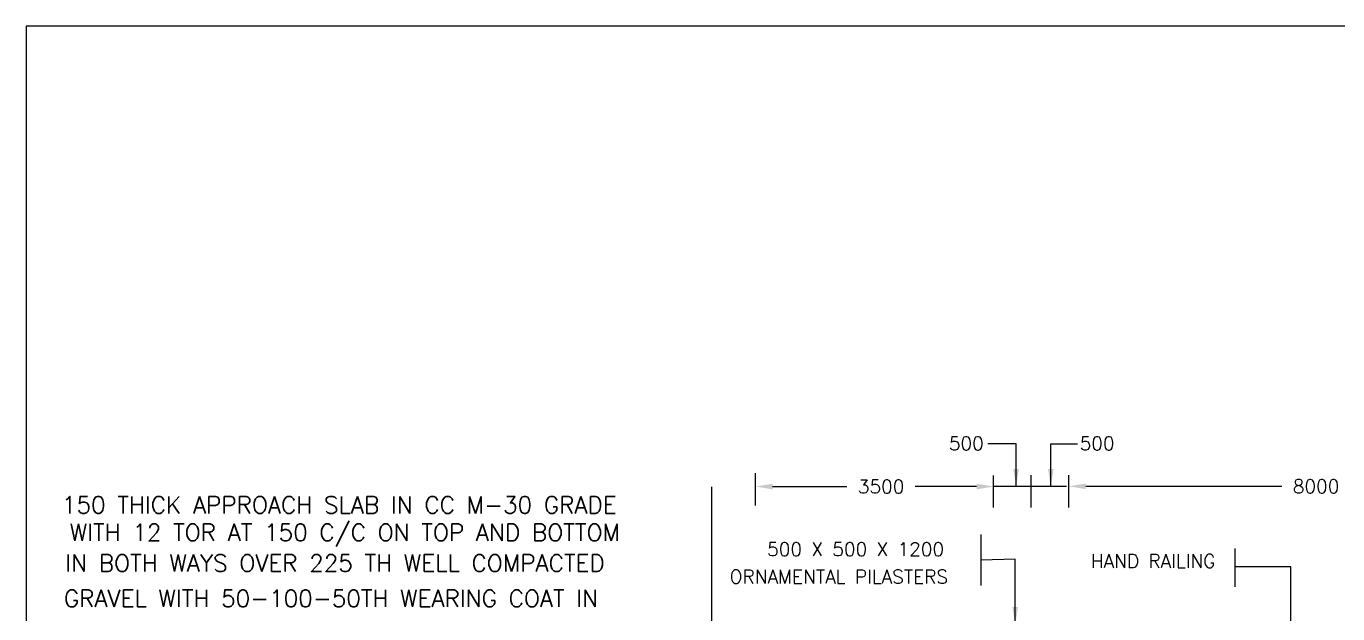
# Model space of a CAD drawing. Header units: millimetres. Extents: x 173 to 1182, y 876 to 1915.
# Drawn here: x 173.3 to 366.3, y 1384.8 to 1471.3 of the extents above; entities that cross this region are included whole.
import ezdxf

# ---------------------------------------------------------------- set-up
doc = ezdxf.new("R2010")
doc.units = ezdxf.units.MM
doc.styles.add('ROMANS', font='romans')
doc.dimstyles.get("Standard").update_dxf_attribs({"dimtxt": 2, "dimasz": 2.5, "dimexe": 0.18, "dimexo": 0.18, "dimgap": 1.5, "dimtad": 0, "dimtih": 1, "dimtoh": 1, "dimdec": 0, "dimlfac": 100, "dimzin": 0, "dimdsep": 46, "dimtxsty": 'ROMANS', "dimcen": 0.09, "dimadec": 0, "dimazin": 0, "dimtfac": 1, "dimtdec": 0, "dimtofl": 0, "dimtmove": 1, "dimatfit": 1, "dimfxl": 1, "dimtolj": 1, "dimtzin": 0, "dimarcsym": 0})

# ---------------------------------------------------------------- blocks, each defined once
blk = doc.blocks.new('*D84')
at = {"color": 0, "lineweight": -2, "transparency": 16777216}
for p, q in [((326.71, 1403.71), (326.71, 1403.74)), ((329.21, 1403.56), (358.1, 1403.56)), ((403.92, 1403.56), (368.15, 1403.56)), ((406.42, 1403.71), (406.42, 1403.74))]:
    blk.add_line(p, q, dxfattribs=at)
at = {"color": 0, "transparency": 16777216}
for points in [[(329.21, 1403.98), (329.21, 1403.15), (326.71, 1403.56)], [(403.92, 1403.98), (403.92, 1403.15), (406.42, 1403.56)]]:
    blk.add_solid(points, dxfattribs=at)
at = {"layer": 'Defpoints', "color": 0, "transparency": 16777216}
for p in [(326.71, 1403.56), (326.71, 1403.53), (406.42, 1403.53)]:
    blk.add_point(p, dxfattribs=at)
at = {"color": 0, "transparency": 16777216, "insert": (363.12, 1403.56), "char_height": 2, "attachment_point": 5, "style": 'ROMANS'}
blk.add_mtext('\\A1;8000', dxfattribs=at)
blk = doc.blocks.new('*D85')
at = {"color": 0, "lineweight": -2, "transparency": 16777216}
for p, q in [((280.61, 1403.29), (280.61, 1403.71)), ((283.11, 1403.53), (294.06, 1403.53)), ((313.14, 1403.53), (304.11, 1403.53)), ((315.64, 1402.98), (315.64, 1403.71))]:
    blk.add_line(p, q, dxfattribs=at)
at = {"color": 0, "transparency": 16777216}
for points in [[(283.11, 1403.95), (283.11, 1403.11), (280.61, 1403.53)], [(313.14, 1403.95), (313.14, 1403.11), (315.64, 1403.53)]]:
    blk.add_solid(points, dxfattribs=at)
at = {"layer": 'Defpoints', "color": 0, "transparency": 16777216}
for p in [(280.61, 1403.53), (280.61, 1403.11), (315.64, 1402.8)]:
    blk.add_point(p, dxfattribs=at)
at = {"color": 0, "transparency": 16777216, "insert": (299.09, 1403.53), "char_height": 2, "attachment_point": 5, "style": 'ROMANS'}
blk.add_mtext('\\A1;3500', dxfattribs=at)

msp = doc.modelspace()

# ---------------------------------------------------------------- linework, layer by layer
for p, q in [((1068.25993, 1471.28119), (173.25993, 1471.28119)), ((173.25993, 1471.28119), (173.25993, 876.28119)), ((280.60904, 1400.74436), (280.60904, 1405.4754)), ((315.63877, 1400.43508), (315.63877, 1405.16611)), ((315.63877, 1403.60058), (326.39766, 1403.60058)), ((321.17424, 1400.43508), (321.17424, 1405.18643)), ((326.70716, 1400.43508), (326.70716, 1405.18643)), ((274.1075, 1403.47998), (274.1075, 1377.45578)), ((313.77329, 1396.48109), (313.77329, 1388.95292)), ((351.1557, 1394.42317), (351.1557, 1388.75038))]:
    msp.add_line(p, q)

# ---------------------------------------------------------------- texts
at = {"style": 'ROMANS'}
for s, height, p in [('500', 2, (309.06546, 1408.86873)), ('500', 2, (328.32187, 1408.86873)), ('150 THICK APPROACH SLAB IN CC M-30 GRADE', 2.5, (178.51915, 1399.56759)), ('WITH 12 TOR AT 150 C/C ON TOP AND BOTTOM', 2.5, (179.66275, 1395.51997)), ('500 X 500 X 1200', 2, (282.31031, 1393.30715)), ('IN BOTH WAYS OVER 225 TH WELL COMPACTED', 2.5, (179.01979, 1391.00297)), ('HAND RAILING ', 2, (329.95374, 1391.55382)), ('ORNAMENTAL PILASTERS', 2, (276.80017, 1389.25953)), ('GRAVEL WITH 50-100-50TH WEARING COAT IN', 2.5, (178.80505, 1385.81157))]:
    msp.add_text(s, height=height, dxfattribs=at).set_placement(p)

# ---------------------------------------------------------------- dimensions: what is measured, and where the dimension line sits
for base, p1, p2, text, picture, middle in [((280.60904, 1403.53144), (315.63877, 1402.80059), (280.60904, 1403.10988), '3500', '*D85', (299.08566, 1403.53144)), ((326.70716, 1403.56432), (406.4178, 1403.52849), (326.70716, 1403.52849), '8000', '*D84', (363.12236, 1403.56432))]:
    dim = msp.add_linear_dim(base=base, p1=p1, p2=p2, text=text, dimstyle='Standard')
    dim.commit()
    dim.dimension.update_dxf_attribs({"geometry": picture, "text_midpoint": middle, "dimtype": 160})

# ---------------------------------------------------------------- leaders
for points, override in [([(318.96288, 1403.60058), (318.96288, 1409.82239), (314.80254, 1409.82239)], {"dimgap": 1.5, "dimtad": 0}), ([(324.07415, 1403.60058), (324.07415, 1409.82239), (327.99675, 1409.82239)], {"dimgap": 1.5, "dimtad": 0}), ([(318.83433, 1383.27927), (318.83433, 1392.81539), (313.77329, 1392.717)], {"dimgap": 1.5, "dimtad": 0}), ([(359.42653, 1373.7414), (359.42653, 1391.73176), (351.32455, 1391.73176)], {"dimasz": 2})]:
    msp.add_leader(points, dimstyle='Standard', override=override)

doc.saveas('drawing.dxf')
